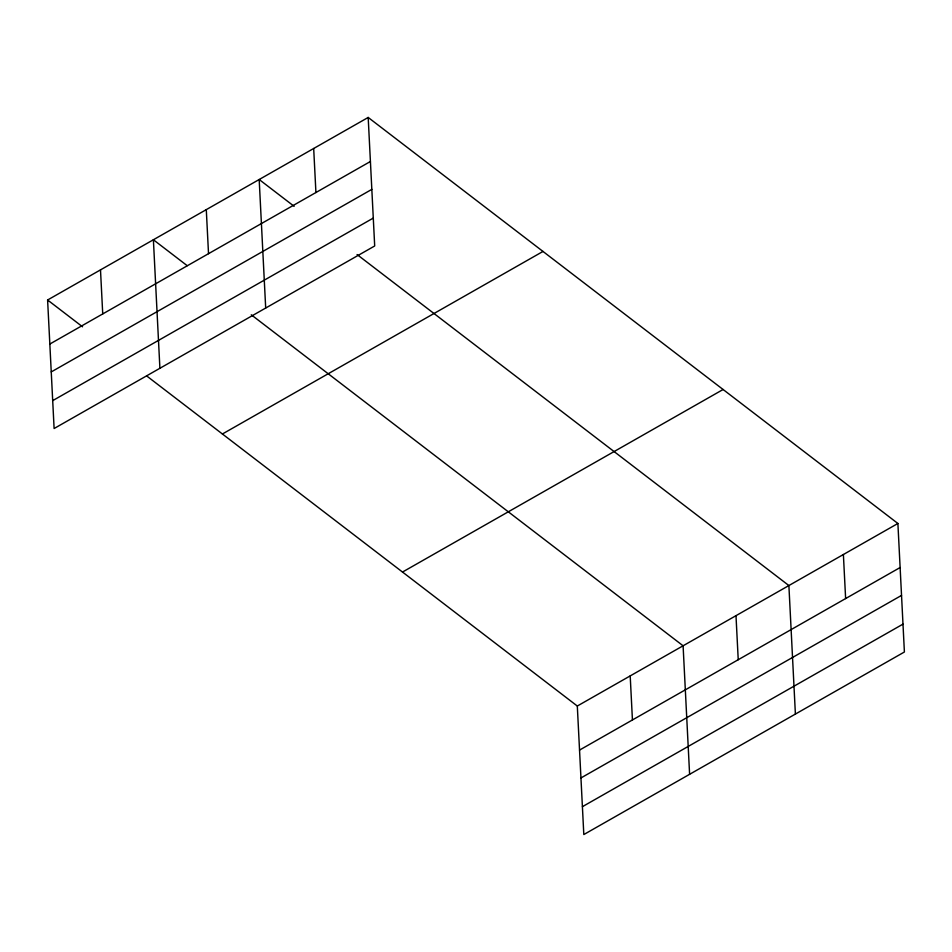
<?xml version="1.0" encoding="UTF-8"?>
<svg xmlns="http://www.w3.org/2000/svg" width="952" height="952" viewBox="0 0 952 952"><rect width="100%" height="100%" fill="white"/><g stroke="black" fill="none" stroke-linecap="round" stroke-linejoin="round"><path stroke-width="1.43" d="M368.186 117.453L374.695 245.973L54.109 428.519L47.6 299.999L368.186 117.453L897.891 523.481L904.4 652.001L583.814 834.547L577.305 706.027L146.656 375.921M49.837 344.041L370.411 161.495M51.241 371.923L371.827 189.377M52.693 400.637L373.279 218.091M222.399 433.993L542.985 251.447M402.506 572.045L723.092 389.499M577.305 706.027L897.891 523.481M579.542 750.081L900.116 567.535M580.946 777.951L901.532 595.405M582.41 806.677L902.984 624.131M294.144 206.31L259.182 179.511L265.691 308.031M357.071 254.553L788.887 585.551L795.396 714.071M187.187 265.667L153.391 239.761L159.9 368.269M251.28 314.791L683.096 645.789L689.605 774.309M47.6 299.999L82.562 326.798M843.389 554.516L845.626 598.57M735.991 615.67L738.228 659.724M630.2 675.908L632.437 719.962M313.684 148.488L315.921 192.53M206.286 209.642L208.524 253.684M100.495 269.88L102.733 313.922"/></g></svg>
